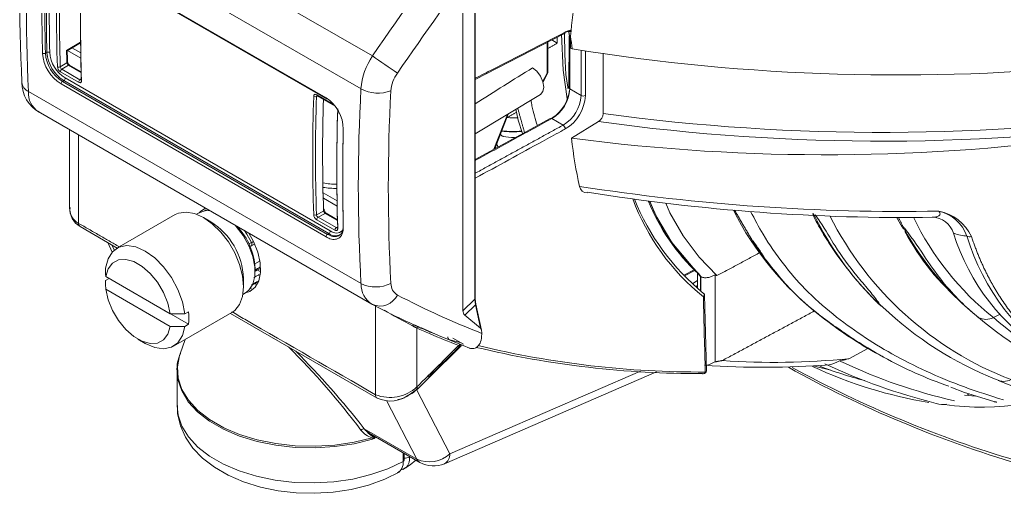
# Model space of a CAD drawing. Extents: x 9.3 to 87, y 1.1 to 68.8.
# Drawn here: x 10.482 to 15.268, y 1.051 to 3.354 of the extents above; entities that cross this region are included whole.
import ezdxf

# ---------------------------------------------------------------- set-up
doc = ezdxf.new("R2010")
doc.units = 0
doc.header["$MEASUREMENT"] = 0
doc.linetypes.add('SLD-Solid', pattern=[0])
doc.layers.add('OBJECT', color=7, linetype='CONTINUOUS')

msp = doc.modelspace()

# ---------------------------------------------------------------- linework, layer by layer
at = {"layer": 'OBJECT', "linetype": 'SLD-Solid', "lineweight": 15}
for p, q in [((10.5736, 4.1145), (12.1964, 3.1777)), ((12.1407, 3.0181), (10.524, 3.9513)), ((10.6824, 3.7183), (11.9707, 2.9745)), ((10.6845, 3.7133), (11.9728, 2.9696)), ((12.6946, 1.9952), (12.6946, 3.5247)), ((12.6961, 1.9982), (12.6961, 3.5277)), ((12.6364, 3.4688), (12.6364, 1.9392)), ((12.6961, 3.0642), (13.1303, 3.2872)), ((13.0688, 3.2556), (13.0946, 3.2407)), ((13.1519, 3.2738), (13.1514, 3.0233)), ((13.1554, 3.2682), (13.1594, 3.2658)), ((13.1594, 3.2164), (13.1594, 3.274)), ((10.7095, 3.2048), (10.7776, 3.2448)), ((10.7126, 3.2033), (10.7776, 3.2415)), ((10.7358, 3.217), (10.7783, 3.1925)), ((13.0458, 3.0942), (13.0458, 3.2438)), ((13.0497, 3.1), (13.0497, 3.2458)), ((10.6064, 3.1907), (10.6139, 3.1949)), ((10.7787, 3.1676), (10.7147, 3.2045)), ((13.3184, 3.1907), (13.3184, 2.8975)), ((10.6788, 3.1254), (10.7112, 3.1447)), ((10.7186, 3.1327), (10.6863, 3.1134)), ((10.6863, 3.1134), (10.7747, 3.0623)), ((10.7802, 3.0972), (10.7186, 3.1327)), ((10.7801, 3.1009), (10.7239, 3.1333)), ((10.7679, 3.0499), (10.6794, 3.101)), ((10.703, 3.0707), (11.9914, 2.327)), ((10.7747, 3.0623), (10.7813, 3.0672)), ((13.0246, 3.0547), (13.0458, 3.0942)), ((13.0256, 3.0514), (13.0479, 3.0928)), ((11.9707, 2.298), (10.6824, 3.0417)), ((10.6961, 3.0583), (10.6893, 3.0542)), ((10.6893, 3.0542), (11.9777, 2.3105)), ((11.9844, 2.3145), (10.6961, 3.0583)), ((13.1554, 3.0175), (13.2106, 2.9856)), ((10.524, 3.0048), (12.1407, 2.0715)), ((11.93, 2.9831), (11.9241, 2.9805)), ((11.9254, 2.9895), (12.0071, 2.9423)), ((11.9274, 2.9846), (12.0159, 2.9335)), ((12.6961, 2.7985), (13.0139, 2.9911)), ((10.5706, 2.9076), (12.1929, 1.9711)), ((12.7872, 2.7244), (12.8523, 2.8932)), ((12.7906, 2.7262), (12.8559, 2.8953)), ((13.0681, 2.8734), (13.1233, 2.8415)), ((13.1638, 2.7782), (13.2946, 2.859)), ((10.7242, 2.8189), (10.7242, 2.4413)), ((10.7682, 2.7936), (10.7682, 2.364)), ((11.9571, 2.5119), (12.0244, 2.4731)), ((12.0248, 2.4482), (11.9577, 2.4869)), ((11.2372, 2.4062), (10.9543, 2.2429)), ((11.3541, 2.4159), (11.3412, 2.4085)), ((11.3883, 2.4297), (11.3815, 2.4254)), ((11.4045, 2.4262), (11.4042, 2.4261)), ((11.9241, 2.4059), (11.9587, 2.4239)), ((11.9668, 2.4122), (11.9322, 2.3941)), ((11.9322, 2.3941), (12.0206, 2.3431)), ((12.0265, 2.3777), (11.9668, 2.4122)), ((12.0264, 2.3814), (11.972, 2.4128)), ((10.7749, 2.3483), (10.9559, 2.2438)), ((11.41, 2.3721), (11.3747, 2.3925)), ((12.0138, 2.3307), (11.9254, 2.3817)), ((12.0206, 2.3431), (12.0273, 2.3473)), ((12.0546, 2.3465), (12.0538, 2.347)), ((11.9777, 2.3105), (11.9844, 2.3145)), ((10.9092, 2.2707), (10.9313, 2.2241)), ((10.9301, 2.2587), (10.9418, 2.2341)), ((11.607, 2.2545), (11.6234, 2.263)), ((11.6245, 2.1679), (11.6498, 2.1825)), ((11.6257, 2.1292), (11.6257, 2.1455)), ((11.6513, 2.1291), (11.6367, 2.1376)), ((13.7609, 2.1383), (13.7097, 2.1122)), ((13.7639, 2.1352), (13.7129, 2.1092)), ((13.7757, 2.1232), (13.7757, 2.0512)), ((13.7903, 2.1069), (13.7928, 2.1055)), ((13.7903, 2.1069), (13.7903, 2.0376)), ((13.8622, 2.1114), (13.8622, 1.6905)), ((10.9169, 2.0955), (10.8992, 2.0853)), ((11.2133, 1.9244), (10.8996, 2.1055)), ((10.9169, 2.0955), (11.3021, 1.8731)), ((11.5691, 2.0557), (11.5691, 2.0966)), ((11.6129, 2.0645), (11.6351, 2.0767)), ((13.7533, 2.0719), (13.7757, 2.0862)), ((13.7757, 2.061), (13.7694, 2.057)), ((13.7928, 2.0354), (13.7928, 2.1055)), ((10.8996, 2.0442), (11.2133, 1.8631)), ((11.5662, 2.0188), (11.5791, 2.0262)), ((11.601, 2.0452), (11.6081, 2.049)), ((13.82, 1.6474), (13.8101, 2.0164)), ((12.6946, 1.9952), (12.6364, 1.9392)), ((12.6974, 1.9679), (12.645, 1.9176)), ((12.7221, 1.8536), (12.6974, 1.9679)), ((12.6991, 1.9706), (12.6985, 1.9739)), ((12.7263, 1.8438), (12.6989, 1.9707)), ((14.639, 1.9904), (14.643, 1.9866)), ((14.652, 1.9783), (14.668, 1.9627)), ((11.2293, 1.7665), (11.5121, 1.9298)), ((11.3021, 1.9343), (11.2845, 1.9241)), ((11.5059, 1.9262), (12.2194, 1.5144)), ((12.2117, 1.5307), (12.2117, 1.9612)), ((12.7221, 1.8536), (12.645, 1.9176)), ((15.2448, 1.9215), (15.2149, 1.9054)), ((11.2845, 1.8629), (11.3021, 1.8731)), ((12.4121, 1.8547), (12.4121, 1.5685)), ((12.4336, 1.8557), (12.4343, 1.8554)), ((11.0564, 1.8006), (11.0918, 1.7802)), ((11.2859, 1.7992), (11.2611, 1.7302)), ((12.5872, 1.8053), (12.6382, 1.7759)), ((12.4698, 1.6127), (12.628, 1.7687)), ((12.637, 1.7698), (12.6687, 1.7571)), ((14.512, 1.706), (14.6047, 1.7559)), ((11.2465, 1.6475), (11.2465, 1.4771)), ((12.5463, 1.1951), (13.5771, 1.6422)), ((12.5727, 1.2436), (13.4987, 1.6452)), ((13.8195, 1.6474), (13.8195, 1.6477)), ((14.3643, 1.6723), (14.3688, 1.6706)), ((12.4148, 1.5584), (12.4707, 1.6132)), ((15.2381, 1.6004), (15.4284, 1.524)), ((12.3707, 1.5264), (12.4139, 1.5579)), ((12.4111, 1.5559), (12.5727, 1.2436)), ((12.4126, 1.2171), (12.2651, 1.502)), ((15.1283, 1.5245), (15.0748, 1.5292)), ((12.1559, 1.3653), (12.4126, 1.2171)), ((12.1811, 1.3431), (12.4272, 1.201)), ((12.3451, 1.2056), (12.3451, 1.2484)), ((12.3498, 1.2119), (12.3498, 1.2457)), ((12.3778, 1.2295), (12.3778, 1.2282))]:
    msp.add_line(p, q, dxfattribs=at)
at = {"layer": 'OBJECT', "linetype": 'SLD-Solid', "lineweight": 15, "flags": 128}
for points in [[(13.116, 3.2842), (13.1239, 3.1086), (13.1427, 2.9691)], [(13.1554, 3.2682), (13.1534, 3.2695), (13.152, 3.2711), (13.1521, 3.271)], [(10.7142, 3.1492), (10.7137, 3.1643), (10.7127, 3.2034)], [(13.0139, 2.9911), (13.0252, 3.0044), (13.0294, 3.0261), (13.0252, 3.0525), (13.0134, 3.0798), (12.9958, 3.1036), (12.9749, 3.1204)], [(10.7786, 3.0619), (10.7787, 3.0614), (10.7786, 3.0605), (10.7786, 3.0606)], [(11.9261, 2.9852), (11.9261, 2.9852), (11.9268, 2.9849), (11.9275, 2.9845)], [(13.061, 2.8744), (12.9156, 2.7947), (12.6961, 2.6744)], [(12.8941, 2.9185), (12.9055, 2.8664), (12.926, 2.8004)], [(12.8303, 2.7867), (12.8727, 2.7813), (12.8861, 2.7811)], [(13.5434, 2.472), (13.578, 2.3939), (13.651, 2.2709), (13.79, 2.1071), (13.79, 2.1071), (13.79, 2.1071)], [(13.622, 2.4615), (13.642, 2.4158), (13.7069, 2.3028), (13.7839, 2.1995), (13.8711, 2.1096), (13.8711, 2.1096), (13.8711, 2.1096)], [(11.2372, 2.4062), (11.2534, 2.4135), (11.2903, 2.419), (11.3314, 2.4119), (11.3747, 2.3925), (11.4179, 2.3619), (11.459, 2.3216), (11.4959, 2.2736), (11.5267, 2.2202), (11.5499, 2.1643), (11.5642, 2.1085), (11.5691, 2.0557), (11.5642, 2.0086), (11.5499, 1.9694), (11.5267, 1.9402), (11.5121, 1.9298)], [(11.354, 2.4159), (11.3616, 2.4238), (11.384, 2.438)], [(11.4042, 2.4261), (11.3813, 2.4254), (11.3541, 2.4159)], [(14.7441, 2.3937), (14.7498, 2.3823), (14.7711, 2.3452)], [(11.5791, 2.0262), (11.5953, 2.0388), (11.6145, 2.068), (11.6244, 2.1069), (11.6244, 2.153), (11.6145, 2.2033), (11.5953, 2.2547), (11.568, 2.3041), (11.5343, 2.3482), (11.5283, 2.3547)], [(11.5736, 2.3286), (11.5851, 2.312), (11.6085, 2.2702)], [(11.5958, 2.3158), (11.6182, 2.2757), (11.6388, 2.224), (11.6502, 2.1728), (11.6519, 2.1255), (11.6436, 2.0848), (11.626, 2.0533), (11.6, 2.0329), (11.579, 2.0261)], [(12.0245, 2.3427), (12.0245, 2.3421), (12.0244, 2.3413), (12.0245, 2.3414)], [(10.8992, 2.1465), (10.9109, 2.1915), (10.933, 2.2259), (10.964, 2.2477), (11.0024, 2.2557), (11.0458, 2.2495), (11.0918, 2.2293), (11.1378, 2.1963), (11.1813, 2.1525), (11.2196, 2.1002), (11.2507, 2.0425), (11.2727, 1.9827), (11.2845, 1.9241)], [(11.6085, 2.2702), (11.6099, 2.2663), (11.6105, 2.2626), (11.6103, 2.2593), (11.6094, 2.2566), (11.6077, 2.2548), (11.6072, 2.2544)], [(11.2133, 1.9244), (11.2016, 1.9759), (11.1804, 2.028), (11.1512, 2.0772), (11.1159, 2.1204), (11.0767, 2.1548), (11.0362, 2.1782), (10.997, 2.189), (10.9617, 2.1866), (10.9325, 2.171), (10.9114, 2.1434), (10.8996, 2.1055)], [(11.6333, 2.1408), (11.6332, 2.1408), (11.6292, 2.1383)], [(11.6291, 2.0702), (11.6272, 2.07), (11.6224, 2.0697)], [(10.8996, 2.0442), (10.9114, 1.9927), (10.9325, 1.9406), (10.9617, 1.8914), (10.997, 1.8482), (11.0362, 1.8138), (11.0767, 1.7904), (11.1159, 1.7796), (11.1512, 1.782), (11.1804, 1.7976), (11.2016, 1.8252), (11.2133, 1.8631)], [(12.6985, 1.9739), (12.6971, 1.9813), (12.6963, 1.9981)], [(14.6376, 1.9919), (14.6384, 1.991), (14.639, 1.9905)], [(11.2845, 1.8629), (11.2727, 1.8179), (11.2507, 1.7835), (11.2196, 1.7617), (11.1813, 1.7537), (11.1378, 1.76), (11.0918, 1.7802), (11.0918, 1.7802)], [(12.4343, 1.8554), (12.517, 1.8179), (12.637, 1.7698)], [(11.2611, 1.7302), (11.2583, 1.7218), (11.248, 1.6664), (11.252, 1.6108), (11.2703, 1.5562), (11.3024, 1.5037), (11.3476, 1.4545), (11.4049, 1.4098), (11.4731, 1.3705), (11.5506, 1.3374), (11.6357, 1.3113), (11.7266, 1.2928), (11.8213, 1.2822), (11.9176, 1.2799), (12.0134, 1.2858), (12.1067, 1.2999), (12.1953, 1.3218)], [(12.1959, 1.3144), (12.1071, 1.2925), (12.0136, 1.2784), (11.9176, 1.2725), (11.8211, 1.2748), (11.7263, 1.2854), (11.6352, 1.3039), (11.5499, 1.33), (11.4723, 1.3632), (11.404, 1.4026), (11.3466, 1.4474), (11.3013, 1.4967), (11.2692, 1.5493), (11.2509, 1.604), (11.2465, 1.6475)], [(14.3413, 1.6719), (14.3586, 1.6667), (14.4254, 1.6507)], [(15.0086, 1.567), (15.0747, 1.5423), (15.2162, 1.4976)], [(12.3451, 1.2056), (12.2712, 1.1705), (12.1892, 1.1421), (12.1008, 1.1209), (12.008, 1.1075), (11.9128, 1.102), (11.8172, 1.1047), (11.7233, 1.1155), (11.6332, 1.1341), (11.5488, 1.1601), (11.472, 1.193), (11.4043, 1.2321), (11.3473, 1.2764), (11.3022, 1.3252), (11.27, 1.3772), (11.2514, 1.4314), (11.2465, 1.4771)], [(11.2479, 1.479), (11.249, 1.4386), (11.2628, 1.3796), (11.2878, 1.3238), (11.3237, 1.2713), (11.3704, 1.2225), (11.4278, 1.178), (11.4949, 1.139), (11.5703, 1.1065), (11.6517, 1.0813), (11.7375, 1.0636), (11.826, 1.0536), (11.9157, 1.0514), (12.0051, 1.0569), (12.0926, 1.0702), (12.1768, 1.0911), (12.2562, 1.1197), (12.3289, 1.1555)], [(12.3443, 1.1666), (12.3799, 1.1902), (12.4067, 1.2128)], [(12.3343, 1.1656), (12.3465, 1.1685), (12.3529, 1.1735)]]:
    msp.add_lwpolyline(points, dxfattribs=at)
at = {"layer": 'OBJECT', "linetype": 'SLD-Solid', "lineweight": 15}
for centre, radius, start, end in [((21.1539, 3.5225), 10.6724, 177.46059, 182.54112), ((21.1564, 3.4781), 10.6429, 177.45135, 182.54865), ((25.4102, -5.8734), 16.0166, 142.78165, 145.58979), ((20.0094, 3.4127), 9.349, 178.23746, 181.76254), ((20.0137, 3.4127), 9.3393, 178.23739, 181.76261), ((19.967, 3.4284), 9.3776, 178.54662, 181.45338), ((19.9712, 3.4283), 9.3677, 178.54653, 181.45347), ((19.9699, 3.4325), 9.359, 178.54518, 181.45482), ((19.9741, 3.4324), 9.3492, 178.54509, 181.45491), ((21.1907, 3.3531), 10.4137, 178.41906, 181.58094), ((25.3732, -5.8604), 15.8315, 143.00955, 145.55156), ((21.1997, 3.3453), 10.4221, 178.41877, 181.58123), ((13.1263, 3.2934), 0.00738, 303.1707, 5.9034), ((14.7494, 13.0151), 9.9298, 260.82973, 275.79363), ((10.5993, 3.204), 0.015, 242.8917, 298.4386), ((10.7828, 3.204), 0.1908, 184.0345, 238.2606), ((10.7823, 3.2041), 0.1763, 184.3401, 238.1926), ((10.6211, 3.1817), 0.015, 62.894, 118.4383), ((10.788, 3.2066), 0.1745, 183.8547, 238.2071), ((10.7874, 3.2066), 0.16, 184.1466, 238.1474), ((12.4747, 2.9911), 0.3351, 146.1529, 175.3819), ((14.5387, 6.4837), 4.0517, 234.681, 236.7624), ((10.6716, 3.1385), 0.015, 242.9427, 298.7904), ((10.696, 3.1276), 0.0313, 184.3347, 238.0546), ((10.6942, 3.1266), 0.0154, 184.5509, 239.1194), ((10.6948, 3.1006), 0.0153, 123.7313, 178.6448), ((10.709, 3.1495), 0.00525, 294.7142, 356.6117), ((10.7265, 3.1459), 0.0154, 184.4194, 239.2549), ((10.7349, 3.1509), 0.0208, 185.0452, 237.6799), ((10.7218, 3.1287), 0.0051, 65.7664, 128.198), ((27.8753, -20.9053), 28.2711, 121.80662, 122.4741), ((10.6877, 3.0711), 0.0153, 303.1064, 358.7615), ((12.4593, 2.9938), 0.1738, 144.4407, 175.1547), ((13.0425, 3.1005), 0.0072, 297.4708, 355.2874), ((13.0423, 3.0863), 0.00856, 49.4048, 65.8185), ((13.0347, 3.1), 0.015, 331.7331, 0), ((10.6566, 3.0482), 0.1646, 179.5967, 241.1254), ((10.5481, 3.0558), 0.0564, 186.649, 244.6999), ((10.6977, 3.0414), 0.0153, 123.1001, 178.8319), ((10.7833, 3.0496), 0.0153, 123.7313, 178.6448), ((10.7775, 3.0652), 0.00403, 226.0705, 300.0456), ((20.7694, 2.5448), 8.6417, 176.86061, 183.13939), ((12.2241, 3.1758), 0.1785, 242.1182, 290.3517), ((12.9802, 3.0251), 0.1753, 300.09, 357.4922), ((13.1585, 3.0244), 0.0076, 188.3063, 245.6287), ((10.6347, 2.9985), 0.1109, 176.7472, 236.6032), ((20.6542, 2.6935), 8.7483, 178.11614, 181.88386), ((11.9181, 2.9953), 0.016, 242.4015, 292.2699), ((20.6586, 2.6932), 8.7392, 178.11604, 181.88396), ((11.9285, 2.9811), 0.00444, 117.3729, 187.9088), ((11.9304, 2.9887), 0.00511, 171.6819, 234.2034), ((11.8722, 2.821), 0.1824, 0.3722, 57.3075), ((11.9756, 2.9737), 0.00498, 170.3897, 235.1881), ((20.8131, 2.5403), 8.5397, 176.85733, 183.14267), ((12.9712, 3.0318), 0.1841, 302.6147, 353.9301), ((13.0353, 2.9933), 0.1754, 300.098, 357.4848), ((13.0334, 2.9939), 0.1981, 300.3842, 357.5188), ((13.2212, 3.0062), 0.0232, 242.8102, 295.9159), ((20.6401, 2.7097), 8.6861, 178.30219, 181.8855), ((21.6942, 2.6342), 9.6711, 178.29787, 181.70213), ((21.7045, 2.6261), 9.6813, 178.29798, 181.70202), ((12.9006, 3.3151), 0.4389, 263.6383, 270.4744), ((13.0637, 2.8679), 0.00703, 51.4962, 112.3202), ((13.2705, 2.9005), 0.048, 300.1348, 356.3661), ((14.6716, 12.874), 10.0678, 262.27538, 278.20125), ((21.7519, 2.5924), 9.7003, 178.59637, 181.40363), ((13.1093, 2.8216), 0.0243, 3.3371, 54.9721), ((14.6708, 12.729), 9.9654, 262.06211, 278.34174), ((21.7619, 2.5843), 9.7102, 178.59641, 181.40359), ((12.881, 3.2563), 0.4474, 262.6719, 275.3957), ((12.8804, 3.2565), 0.446, 262.7916, 275.4224), ((14.3996, 12.1901), 9.4927, 262.51982, 278.19391), ((12.0269, 2.9675), 0.4133, 260.1394, 269.5167), ((12.027, 2.9728), 0.4395, 260.7646, 269.5497), ((13.2384, 2.549), 0.0362, 188.265, 272.7981), ((14.7725, 12.5775), 10.1557, 261.1074, 270.99628), ((14.7744, 11.9898), 9.5973, 260.80456, 270.88858), ((10.8011, 2.4314), 0.0751, 172.5338, 243.9533), ((14.4927, 2.8639), 1.0988, 200.281, 231.2542), ((14.5304, 2.9075), 1.1431, 201.8518, 230.6627), ((14.4838, 2.8631), 1.0244, 202.3875, 226.6668), ((10.8294, 2.4383), 0.1052, 178.7572, 238.9556), ((11.942, 2.4084), 0.0314, 184.4914, 238.0946), ((11.9175, 2.4194), 0.0151, 243.2063, 296.302), ((11.9388, 2.4073), 0.0147, 185.4215, 243.3409), ((11.9407, 2.3814), 0.0153, 123.7313, 178.6448), ((11.9569, 2.429), 0.00543, 289.8826, 355.4164), ((11.9732, 2.4252), 0.0146, 185.1555, 243.6069), ((11.9573, 2.4281), 0.00502, 5.29, 65.659), ((11.983, 2.4304), 0.0208, 185.1208, 237.8362), ((11.9699, 2.4083), 0.00496, 64.7543, 129.2101), ((15.3013, 3.1091), 1.5122, 206.7664, 232.0652), ((14.3592, 2.4364), 0.0333, 226.7728, 240.1512), ((15.7053, 3.0659), 1.5134, 205.7868, 225.5455), ((15.895, 3.1468), 1.6533, 206.8457, 248.9402), ((16.0979, 3.0075), 1.4122, 205.7834, 231.299), ((14.9151, 2.2824), 0.111, 17.5472, 88.8023), ((14.9087, 2.2068), 0.2202, 24.9579, 79.43), ((14.9077, 2.2384), 0.1894, 19.7481, 77.3774), ((10.7833, 2.3614), 0.0154, 170.2291, 239.4435), ((11.2285, 2.0836), 0.3408, 2.1738, 57.8208), ((11.3053, 2.129), 0.3208, 2.9468, 43.0934), ((14.7466, 2.3067), 0.0495, 37.725, 54.1023), ((15.725, 2.8714), 1.0847, 208.9199, 209.34), ((11.986, 2.2977), 0.0153, 123.1001, 178.8319), ((11.9761, 2.3273), 0.0153, 303.1064, 358.7615), ((12.0157, 2.3545), 0.0507, 232.0102, 298.7151), ((12.0197, 2.3602), 0.0436, 229.5322, 314.3167), ((12.0292, 2.3303), 0.0153, 123.7313, 178.6448), ((12.0234, 2.3463), 0.00427, 229.424, 285.0069), ((14.7961, 2.3689), 0.0334, 228.7094, 240.1014), ((16.0635, 3.0461), 1.4654, 208.8101, 231.0641), ((14.7981, 2.3723), 0.0374, 240.1089, 250.6758), ((15.8689, 2.9101), 1.2326, 208.4032, 229.407), ((16.0288, 2.6304), 1.0558, 197.3311, 238.4208), ((15.1008, 2.3312), 0.0324, 242.8066, 283.4503), ((16.1382, 2.6168), 1.0981, 196.6328, 238.7587), ((11.5486, 2.3762), 0.1218, 292.9249, 299.4675), ((11.6003, 2.2678), 0.015, 273.4957, 297.4131), ((15.3709, 3.1325), 1.5778, 212.6656, 216.3226), ((11.6323, 2.1315), 0.00746, 54.2366, 116.746), ((11.5464, 2.2901), 0.1727, 300.2103, 307.384), ((11.6745, 2.0599), 0.0864, 105.1857, 115.9655), ((13.8688, 2.1212), 0.0118, 235.7488, 280.8848), ((12.2569, 2.0684), 0.1162, 178.483, 238.6399), ((12.2128, 2.2165), 0.1619, 243.5349, 296.9509), ((12.351, 2.0712), 0.0648, 179.2044, 239.3778), ((12.2326, 2.0568), 0.0948, 247.5083, 334.1804), ((14.2553, 5.7236), 4.1837, 242.4146, 248.5885), ((12.692, 1.9983), 0.00408, 310.5068, 358.1781), ((12.6957, 1.9706), 0.00312, 300.9606, 2.2568), ((14.723, 2.0665), 0.1134, 221.1085, 235.0714), ((14.6619, 2.0142), 0.033, 226.024, 240.042), ((14.663, 2.0162), 0.0353, 240.1397, 256.2401), ((15.9874, 3.3755), 1.932, 226.0035, 226.5249), ((11.0452, 1.9037), 0.2587, 353.2028, 6.7972), ((14.7199, 6.2534), 4.9676, 240.2194, 242.0387), ((12.6637, 1.9376), 0.0273, 176.5787, 227.0316), ((15.6173, 3.4808), 1.9997, 231.4693, 240.1573), ((15.8658, 3.2125), 1.7294, 226.5825, 248.3722), ((12.3979, 1.862), 0.00808, 79.8406, 152.4377), ((15.5808, 3.4204), 1.9296, 231.4523, 242.2107), ((15.1795, 1.9775), 0.0803, 242.6993, 296.146), ((16.4389, 3.4438), 2.0111, 229.8688, 246.8847), ((16.4873, 3.4106), 1.9709, 229.7895, 246.7413), ((12.4199, 1.8512), 0.00848, 68.6467, 155.7964), ((13.3703, 3.9416), 2.2878, 245.5386, 247.5206), ((12.6859, 1.8319), 0.0422, 355.6255, 31.0962), ((12.5772, 1.811), 0.0142, 172.9882, 251.4655), ((12.6231, 1.7664), 0.00825, 68.5903, 157.367), ((12.6312, 1.7627), 0.00922, 82.0939, 144.2089), ((11.4127, 1.6576), 0.1666, 154.1103, 184.4816), ((9.1237, -0.9139), 3.7773, 36.9942, 45.1284), ((8.7641, -1.2842), 4.304, 37.9947, 44.6923), ((13.7759, 6.2318), 4.5983, 256.4741, 270.2998), ((13.7903, 6.2473), 4.6062, 256.4425, 270.3), ((14.1004, 5.8365), 4.1723, 266.0185, 274.3431), ((14.1506, 5.344), 3.656, 266.026, 275.6734), ((15.7057, 4.5137), 3.1215, 245.1775, 255.7421), ((14.3875, 1.8224), 0.1489, 281.1683, 301.8442), ((15.5906, 4.0303), 2.5909, 244.6368, 257.3996), ((15.6362, 3.4342), 1.9681, 240.9712, 251.0973), ((13.8045, 1.6406), 0.00837, 237.489, 269.5737), ((13.8045, 1.6473), 0.015, 269.8433, 0), ((13.8033, 1.6436), 0.0114, 275.7951, 347.8011), ((13.812, 1.6484), 0.00755, 289.0921, 352.3307), ((13.8045, 1.6473), 0.015, 0, 1.6578), ((16.9053, 6.5045), 5.5362, 240.9624, 253.5785), ((16.8785, 6.4857), 5.4985, 241.2923, 253.5896), ((15.262, 3.6609), 2.1976, 245.0782, 260.5648), ((15.0981, 3.5553), 2.0209, 248.8449, 255.4089), ((15.1566, 2.7806), 1.3101, 262.1144, 296.1676), ((15.2655, 1.6767), 0.0809, 242.8832, 295.9346), ((12.2817, 1.7097), 0.1922, 248.6281, 312.7273), ((12.2842, 1.6538), 0.1537, 244.7704, 309.042), ((12.2269, 1.5281), 0.0155, 170.3208, 238.032), ((14.9663, 1.5582), 0.0758, 247.1518, 286.2144), ((12.1553, 1.3451), 0.0201, 88.2162, 136.5002), ((12.2245, 1.4233), 0.1057, 217.4991, 253.9747), ((12.2396, 1.4046), 0.0875, 218.3486, 239.0435), ((12.1751, 1.3663), 0.0416, 298.0296, 305.6825), ((12.1415, 1.3142), 0.0544, 0.282, 8.0524), ((12.291, 1.1984), 0.0546, 300.4508, 7.5568), ((12.3425, 1.2125), 0.00733, 291.2769, 355.6037), ((12.3558, 1.2675), 0.045, 262.3169, 299.2873), ((12.4727, 1.3514), 0.1471, 245.8963, 312.8631), ((12.4461, 1.2328), 0.037, 205.1339, 239.2852), ((12.4928, 1.3192), 0.1352, 240.9809, 293.3394), ((12.5201, 1.2408), 0.0527, 299.8316, 3.0189)]:
    msp.add_arc(centre, radius, start, end, dxfattribs=at)
for centre, major_axis, ratio, start_param, end_param in [((17.9264, 7.4531), (5.1506, 8.6133), 0.587369, 2.392604, 2.400058), ((17.6306, 10.5129), (5.9299, 8.2381), 0.633584, 3.232028, 3.267027), ((16.905, 10.6902), (5.5014, 8.3802), 0.612, 3.348207, 3.35616)]:
    msp.add_ellipse(centre, major_axis=major_axis, ratio=ratio, start_param=start_param, end_param=end_param, dxfattribs=at)
for points, degree in [([(13.1594, 3.274), (13.1652, 3.343), (13.1733, 3.4129), (13.1838, 3.4837)], 3), ([(13.1336, 3.2941), (13.1629, 3.3036)], 1), ([(13.0946, 3.2407), (13.0947, 3.2689)], 1), ([(13.1506, 3.2969), (13.1554, 3.2682)], 1), ([(13.1554, 3.2682), (13.1554, 3.0175)], 1), ([(13.1669, 3.2121), (13.1647, 3.2326), (13.1623, 3.2533), (13.1594, 3.274)], 3), ([(13.0946, 3.2407), (13.0497, 3.2147)], 1), ([(13.1594, 3.2164), (13.1619, 3.215), (13.1644, 3.2136), (13.1669, 3.2121)], 3), ([(13.2106, 2.9856), (13.2106, 3.206)], 1), ([(12.9027, 2.9237), (12.9356, 2.8057)], 1), ([(13.0681, 2.8734), (12.6961, 2.6696)], 1), ([(12.8487, 2.8768), (12.8519, 2.8789)], 1), ([(12.8971, 2.9048), (12.8519, 2.8789)], 1), ([(12.6961, 2.6075), (13.1233, 2.8415)], 1), ([(13.2026, 2.5438), (13.1858, 2.6189), (13.1728, 2.697), (13.1638, 2.7782)], 3), ([(12.8073, 2.7354), (12.7998, 2.75)], 1), ([(13.9568, 2.4277), (14.0426, 2.2809)], 1), ([(14.7532, 2.3936), (14.7756, 2.3469)], 1), ([(10.7682, 2.364), (10.9662, 2.2497)], 1), ([(14.7782, 2.3359), (14.7741, 2.3438)], 1), ([(15.086, 2.3024), (15.0672, 2.3022), (15.0452, 2.3072), (15.021, 2.3159)], 3), ([(11.6085, 2.2702), (11.6186, 2.2753)], 1), ([(13.8711, 2.1096), (14.0793, 2.2217)], 1), ([(11.6257, 2.1362), (11.629, 2.1382)], 1), ([(11.6367, 2.1376), (11.6257, 2.1309)], 1), ([(13.79, 2.1071), (13.7903, 2.1069)], 1), ([(10.8992, 2.0853), (10.8996, 2.0442)], 1), ([(11.6373, 2.0808), (11.6085, 2.0648)], 1), ([(13.7928, 2.1055), (13.7931, 2.1053)], 1), ([(14.6772, 1.9563), (14.6581, 1.9735)], 1), ([(11.2845, 1.9241), (11.2133, 1.9244)], 1), ([(13.8972, 1.6969), (14.3449, 1.9379)], 1), ([(12.4003, 1.8695), (12.4229, 1.8591)], 1), ([(12.4121, 1.8547), (12.3908, 1.8657)], 1), ([(12.728, 1.8254), (12.728, 1.8286)], 1), ([(12.6199, 1.7767), (12.6261, 1.7741)], 1), ([(12.623, 1.7682), (12.4707, 1.6178)], 1), ([(12.6237, 1.7681), (12.623, 1.7682)], 1), ([(13.8622, 1.6905), (13.8972, 1.6969)], 1), ([(12.3815, 1.5336), (12.3697, 1.5279)], 1), ([(12.4148, 1.5628), (12.4121, 1.5685)], 1), ([(15.0973, 1.5352), (15.0897, 1.5312)], 1), ([(15.2316, 1.4946), (15.2162, 1.4973)], 1), ([(12.1711, 1.3503), (12.1818, 1.3444)], 1)]:
    msp.add_open_spline(points, degree=degree, dxfattribs=at)
for points, knots in [([(12.6961, 3.0694), (12.7241, 3.0838), (12.87, 3.1587), (13.0158, 3.2336), (13.1336, 3.2941)], [0, 0, 0, 0, 0.192304, 1, 1, 1, 1]), ([(13.162, 3.2966), (13.159, 3.2971), (13.1474, 3.2991), (13.1335, 3.2928), (13.1233, 3.2882)], [0, 0, 0, 0, 0.266739, 1, 1, 1, 1]), ([(13.1303, 3.2875), (13.1306, 3.1966), (13.1309, 3.1026), (13.147, 3.0202), (13.1475, 3.0175)], [0, 0, 0, 0, 0.967049, 1, 1, 1, 1]), ([(10.7126, 3.2034), (10.7126, 3.2034), (10.7128, 3.2032), (10.7117, 3.2037), (10.7103, 3.2044), (10.7095, 3.2048), (10.7095, 3.2048)], [0, 0, 0, 0, 0.04617, 0.541626, 0.988035, 1, 1, 1, 1]), ([(13.2313, 3.203), (13.2313, 3.1732), (13.2312, 3.1007), (13.2313, 3.0281), (13.2313, 2.9854)], [0, 0, 0, 0, 0.41105, 1, 1, 1, 1]), ([(10.7679, 3.0499), (10.7695, 3.0492), (10.7727, 3.0477), (10.7769, 3.048), (10.7799, 3.0502), (10.7815, 3.0537), (10.7816, 3.0566), (10.7816, 3.0577)], [0, 0, 0, 0, 0.21589, 0.431769, 0.6474, 0.862442, 1, 1, 1, 1]), ([(11.9254, 2.9895), (11.9238, 2.9902), (11.9205, 2.9917), (11.9162, 2.9913), (11.9128, 2.9889), (11.911, 2.9852), (11.9108, 2.9823), (11.9107, 2.9811)], [0, 0, 0, 0, 0.215889, 0.431774, 0.647405, 0.862442, 1, 1, 1, 1]), ([(12.998, 2.8399), (12.9879, 2.8704), (12.9751, 2.9093), (12.9689, 2.9535), (12.9675, 2.963)], [0, 0, 0, 0, 0.786061, 1, 1, 1, 1]), ([(13.1336, 2.823), (13.1262, 2.819), (13.0894, 2.7988), (12.9436, 2.7189), (12.8051, 2.6431), (12.6961, 2.5833)], [0, 0, 0, 0, 0.050469, 0.252344, 1, 1, 1, 1]), ([(12.833, 2.7868), (12.8318, 2.7868), (12.8271, 2.787), (12.8218, 2.7911), (12.8195, 2.7966), (12.8186, 2.7988)], [0, 0, 0, 0, 0.1702, 0.671103, 1, 1, 1, 1]), ([(13.7931, 2.1053), (13.7931, 2.1053), (13.7655, 2.1404), (13.7, 2.1968), (13.624, 2.3129), (13.571, 2.4035), (13.5488, 2.4615), (13.5448, 2.4718)], [0, 0, 0, 0, 0.000004, 0.307383, 0.614763, 0.931073, 1, 1, 1, 1]), ([(15.2641, 1.5056), (15.2004, 1.5257), (15.072, 1.5661), (14.8913, 1.6414), (14.7246, 1.7255), (14.5736, 1.8176), (14.4319, 1.9222), (14.3025, 2.0348), (14.1909, 2.1676), (14.1022, 2.2926), (14.0545, 2.3839), (14.0349, 2.4214)], [0, 0, 0, 0, 0.127825, 0.257879, 0.378706, 0.49072, 0.60182, 0.72, 0.819885, 0.926011, 1, 1, 1, 1]), ([(14.6376, 1.9919), (14.6303, 1.9993), (14.5937, 2.0367), (14.5227, 2.1178), (14.4433, 2.2215), (14.3855, 2.3171), (14.3532, 2.3734), (14.3399, 2.4005), (14.3365, 2.4117), (14.3364, 2.4121)], [0, 0, 0, 0, 0.052148, 0.260687, 0.628917, 0.812119, 0.904433, 0.996168, 1, 1, 1, 1]), ([(14.3488, 2.4047), (14.3565, 2.3938), (14.3949, 2.3397), (14.4515, 2.2392), (14.5307, 2.1313), (14.6099, 2.0397), (14.6397, 2.0012), (14.6546, 1.9819)], [0, 0, 0, 0, 0.063157, 0.314176, 0.655993, 0.828429, 1, 1, 1, 1]), ([(14.9175, 2.3934), (14.9238, 2.3937), (14.9299, 2.3943), (14.9412, 2.3964), (14.9463, 2.398), (14.9539, 2.4028), (14.9561, 2.4062), (14.9555, 2.4144), (14.9529, 2.4188), (14.9491, 2.4233)], [0, 0, 0, 0, 0.25, 0.25, 0.5, 0.5, 0.75, 0.75, 1, 1, 1, 1]), ([(12.0546, 2.3465), (12.054, 2.3359), (12.0526, 2.3147), (12.0385, 2.2938), (12.0171, 2.2843), (11.9931, 2.2867), (11.9771, 2.2948), (11.9707, 2.298)], [0, 0, 0, 0, 0.215131, 0.430266, 0.64531, 0.860066, 1, 1, 1, 1]), ([(11.9777, 2.3105), (11.9866, 2.3063), (12.0045, 2.2979), (12.0278, 2.2996), (12.0449, 2.3122), (12.0532, 2.3298), (12.0538, 2.3433), (12.0539, 2.3471)], [0, 0, 0, 0, 0.227802, 0.455599, 0.683503, 0.91158, 1, 1, 1, 1]), ([(14.7741, 2.3438), (14.7739, 2.3444), (14.7735, 2.3457), (14.7734, 2.3469), (14.7739, 2.3474), (14.7744, 2.3474), (14.7751, 2.3471), (14.7755, 2.3469), (14.7756, 2.3469)], [0, 0, 0, 0, 0.310393, 0.628912, 0.761248, 0.894715, 0.97034, 1, 1, 1, 1]), ([(12.0138, 2.3307), (12.0154, 2.3299), (12.0186, 2.3284), (12.0227, 2.3288), (12.0258, 2.331), (12.0273, 2.3345), (12.0274, 2.3374), (12.0275, 2.3385)], [0, 0, 0, 0, 0.214551, 0.429103, 0.643742, 0.858546, 1, 1, 1, 1]), ([(14.7858, 2.337), (14.7955, 2.3243), (14.8437, 2.2608), (14.9049, 2.1606), (14.9936, 2.046), (15.0651, 1.9726), (15.11, 1.933), (15.127, 1.9188), (15.1352, 1.9122), (15.1393, 1.9088), (15.1413, 1.9073), (15.1421, 1.9066), (15.1423, 1.9064), (15.1425, 1.9063), (15.1426, 1.9062), (15.1426, 1.9062)], [0, 0, 0, 0, 0.070565, 0.350846, 0.630744, 0.861215, 0.935041, 0.968568, 0.985332, 0.993714, 0.997905, 0.998952, 0.999476, 0.999738, 1, 1, 1, 1]), ([(15.1084, 2.2997), (15.1107, 2.2927), (15.1154, 2.2787), (15.1228, 2.258), (15.1304, 2.2377), (15.1382, 2.2178), (15.1462, 2.1983), (15.1544, 2.1791), (15.1627, 2.1604), (15.1713, 2.142), (15.1801, 2.1239), (15.189, 2.1062), (15.1981, 2.0889), (15.2074, 2.072), (15.2168, 2.0554), (15.2264, 2.0391), (15.2361, 2.0232), (15.2496, 2.0018), (15.2673, 1.9753), (15.2907, 1.9428), (15.314, 1.913), (15.3462, 1.8746), (15.387, 1.8305), (15.4317, 1.7888), (15.4691, 1.7575), (15.5076, 1.7278), (15.5571, 1.6939), (15.6087, 1.6641), (15.6506, 1.6432), (15.6823, 1.629), (15.714, 1.6162), (15.7463, 1.6048), (15.7788, 1.5948), (15.8115, 1.5862), (15.8446, 1.579), (15.878, 1.5733), (15.9116, 1.5689), (15.9342, 1.5671), (15.9456, 1.5663)], [0, 0, 0, 0, 0.016581, 0.033042, 0.049381, 0.065601, 0.081702, 0.097684, 0.113549, 0.129297, 0.144927, 0.160442, 0.175841, 0.191124, 0.206293, 0.221347, 0.236287, 0.251113, 0.282571, 0.313483, 0.349046, 0.375704, 0.437887, 0.500148, 0.531365, 0.562666, 0.625533, 0.688314, 0.720165, 0.750775, 0.781856, 0.812934, 0.844021, 0.875127, 0.906266, 0.937449, 0.968689, 1, 1, 1, 1]), ([(14.0997, 2.1979), (14.0996, 2.198), (14.0995, 2.1981), (14.0992, 2.1983), (14.0985, 2.1989), (14.0963, 2.2012), (14.0892, 2.2098), (14.0781, 2.2245), (14.0659, 2.2418), (14.0566, 2.2557), (14.0508, 2.2647), (14.0471, 2.2707), (14.0449, 2.2745), (14.0435, 2.2771), (14.0427, 2.2787), (14.0423, 2.2797), (14.0421, 2.2803), (14.0421, 2.2808), (14.0421, 2.281), (14.0422, 2.2811), (14.0424, 2.2811), (14.0426, 2.281), (14.0426, 2.2809)], [0, 0, 0, 0, 0.001328, 0.003073, 0.006295, 0.017478, 0.071213, 0.284801, 0.51844, 0.675322, 0.780747, 0.851666, 0.899436, 0.931673, 0.953487, 0.968304, 0.978429, 0.98541, 0.992312, 0.995259, 0.998238, 1, 1, 1, 1]), ([(14.0426, 2.2809), (14.0427, 2.2809), (14.0429, 2.2808), (14.0433, 2.2805), (14.0441, 2.2797), (14.047, 2.2766), (14.056, 2.2652), (14.0675, 2.2491), (14.0794, 2.2316), (14.0873, 2.2197), (14.0923, 2.2119), (14.0955, 2.2068), (14.0974, 2.2035), (14.0987, 2.2013), (14.0994, 2.2), (14.0998, 2.1991), (14.1, 2.1985), (14.1001, 2.1982), (14.1001, 2.198), (14.1, 2.1978), (14.0999, 2.1978), (14.0998, 2.1979), (14.0997, 2.1979), (14.0997, 2.1979)], [0, 0, 0, 0, 0.00179, 0.004142, 0.008453, 0.02314, 0.09304, 0.370848, 0.576813, 0.71516, 0.808073, 0.870488, 0.912446, 0.940688, 0.959738, 0.972628, 0.981392, 0.987396, 0.991559, 0.995982, 0.997755, 0.999226, 1, 1, 1, 1]), ([(14.0997, 2.1979), (14.1488, 2.1356), (14.2334, 2.0283), (14.3356, 1.9459), (14.3784, 1.9113)], [0, 0, 0, 0, 0.580628, 1, 1, 1, 1]), ([(10.8996, 2.1055), (10.8996, 2.1057), (10.8994, 2.1194), (10.8993, 2.133), (10.8992, 2.1465)], [0, 0, 0, 0, 0.013757, 1, 1, 1, 1]), ([(11.6202, 2.1005), (11.6239, 2.1026), (11.6324, 2.1073), (11.6409, 2.112), (11.6457, 2.1147)], [0, 0, 0, 0, 0.435341, 1, 1, 1, 1]), ([(13.7931, 2.1053), (13.7963, 2.1038), (13.804, 2.1002), (13.8192, 2.0989), (13.8361, 2.1017), (13.849, 2.107), (13.8567, 2.111), (13.8604, 2.1119), (13.8616, 2.1116), (13.8622, 2.1114)], [0, 0, 0, 0, 0.163741, 0.386118, 0.608716, 0.822609, 0.920761, 0.960366, 1, 1, 1, 1]), ([(13.805, 2.0069), (13.8051, 2.0069), (13.8062, 2.0079), (13.8082, 2.0103), (13.8098, 2.0141), (13.81, 2.0178), (13.8088, 2.0211), (13.8068, 2.0226), (13.8058, 2.0234)], [0, 0, 0, 0, 0.007854, 0.196331, 0.407797, 0.608211, 0.804022, 1, 1, 1, 1]), ([(12.6974, 1.9679), (12.6964, 1.9739), (12.6948, 1.9833), (12.6947, 1.992), (12.6946, 1.9952)], [0, 0, 0, 0, 0.633024, 1, 1, 1, 1]), ([(13.8145, 1.6412), (13.8128, 1.6996), (13.8094, 1.8216), (13.8065, 1.9434), (13.805, 2.0069)], [0, 0, 0, 0, 0.478341, 1, 1, 1, 1]), ([(14.6546, 1.9819), (14.657, 1.9786), (14.6596, 1.975), (14.6595, 1.9731), (14.6592, 1.973), (14.6586, 1.9732), (14.6582, 1.9734), (14.6581, 1.9735)], [0, 0, 0, 0, 0.808259, 0.877491, 0.947193, 0.979057, 1, 1, 1, 1]), ([(11.5122, 1.9345), (11.5336, 1.9221), (11.7668, 1.7875), (11.9999, 1.6529), (12.2117, 1.5307)], [0, 0, 0, 0, 0.09199, 1, 1, 1, 1]), ([(14.4267, 1.8742), (14.4264, 1.8744), (14.4202, 1.8789), (14.4104, 1.8862), (14.3984, 1.8952), (14.3908, 1.9011), (14.3858, 1.905), (14.3827, 1.9075), (14.3807, 1.9091), (14.3795, 1.9101), (14.3787, 1.9107), (14.3783, 1.9111), (14.3781, 1.9113), (14.378, 1.9114), (14.378, 1.9115), (14.3782, 1.9114), (14.3783, 1.9114), (14.3784, 1.9113), (14.3784, 1.9113)], [0, 0, 0, 0, 0.014636, 0.338144, 0.554912, 0.700254, 0.797789, 0.863314, 0.907406, 0.937141, 0.957265, 0.970951, 0.980334, 0.986844, 0.993786, 0.996575, 0.998886, 1, 1, 1, 1]), ([(14.3784, 1.9113), (14.3785, 1.9113), (14.3786, 1.9112), (14.379, 1.9109), (14.38, 1.9103), (14.383, 1.9082), (14.3931, 1.9009), (14.4291, 1.8745), (14.483, 1.8357), (14.5536, 1.789), (14.6058, 1.757), (14.6401, 1.7369), (14.6552, 1.7281), (14.665, 1.7225), (14.6714, 1.7189), (14.6755, 1.7166), (14.6781, 1.7151), (14.6797, 1.7142), (14.6806, 1.7137), (14.6812, 1.7134), (14.6815, 1.7132), (14.6817, 1.7131), (14.6816, 1.7131), (14.6815, 1.7132), (14.6814, 1.7133), (14.6813, 1.7133), (14.6812, 1.7134)], [0, 0, 0, 0, 0.000459, 0.001037, 0.002137, 0.006183, 0.022225, 0.08612, 0.341385, 0.558432, 0.778026, 0.850866, 0.899686, 0.932427, 0.954405, 0.969173, 0.979112, 0.985817, 0.990355, 0.993443, 0.995561, 0.997451, 0.99862, 0.999247, 0.999765, 1, 1, 1, 1]), ([(15.1426, 1.9062), (15.1426, 1.9062), (15.1427, 1.9062), (15.1427, 1.9062), (15.1427, 1.9061)], [0, 0, 0, 0, 0.559654, 1, 1, 1, 1]), ([(15.1426, 1.9062), (15.1426, 1.9062), (15.1426, 1.9062), (15.1426, 1.9062), (15.1426, 1.9062)], [0, 0, 0, 0, 0.559275, 1, 1, 1, 1]), ([(11.2133, 1.8631), (11.2137, 1.8631), (11.2374, 1.863), (11.2611, 1.863), (11.2845, 1.8629)], [0, 0, 0, 0, 0.013757, 1, 1, 1, 1]), ([(12.6155, 1.7696), (12.5679, 1.7886), (12.4995, 1.8159), (12.4325, 1.8456), (12.4121, 1.8547)], [0, 0, 0, 0, 0.695362, 1, 1, 1, 1]), ([(12.728, 1.8254), (12.7268, 1.8121), (12.7245, 1.7877), (12.71, 1.7641), (12.6908, 1.754), (12.6749, 1.7541), (12.6663, 1.7582), (12.6657, 1.7584)], [0, 0, 0, 0, 0.309136, 0.569164, 0.777461, 0.987062, 1, 1, 1, 1]), ([(12.468, 1.6235), (12.4955, 1.6508), (12.5446, 1.6996), (12.5938, 1.7482), (12.6155, 1.7696)], [0, 0, 0, 0, 0.560008, 1, 1, 1, 1]), ([(12.623, 1.7682), (12.6208, 1.7684), (12.6185, 1.7686), (12.6155, 1.7696), (12.6155, 1.7696)], [0, 0, 0, 0, 0.999838, 1, 1, 1, 1]), ([(12.6282, 1.7688), (12.6276, 1.7684), (12.6267, 1.7679), (12.6244, 1.768), (12.6237, 1.7681)], [0, 0, 0, 0, 0.690225, 1, 1, 1, 1]), ([(13.8107, 1.6743), (13.8141, 1.6741), (13.8229, 1.6735), (13.8372, 1.6785), (13.8492, 1.6848), (13.8575, 1.6895), (13.8608, 1.6902), (13.8622, 1.6905)], [0, 0, 0, 0, 0.193636, 0.494893, 0.768842, 0.900253, 1, 1, 1, 1]), ([(14.512, 1.706), (14.5059, 1.7041), (14.4902, 1.6992), (14.4752, 1.6972), (14.4661, 1.6959)], [0, 0, 0, 0, 0.387466, 1, 1, 1, 1]), ([(14.4661, 1.6959), (14.4709, 1.6935), (14.4757, 1.6911), (14.4808, 1.6892), (14.4808, 1.6892)], [0, 0, 0, 0, 0.999918, 1, 1, 1, 1]), ([(12.4121, 1.5685), (12.4225, 1.5788), (12.4412, 1.5971), (12.4598, 1.6154), (12.468, 1.6235)], [0, 0, 0, 0, 0.56, 1, 1, 1, 1]), ([(12.4707, 1.6178), (12.4704, 1.6188), (12.4697, 1.6204), (12.4685, 1.6226), (12.468, 1.6235)], [0, 0, 0, 0, 0.572422, 1, 1, 1, 1]), ([(12.4696, 1.613), (12.4703, 1.6132), (12.4717, 1.6137), (12.4711, 1.6163), (12.4707, 1.6178)], [0, 0, 0, 0, 0.44786, 1, 1, 1, 1]), ([(15.2286, 1.6048), (15.2285, 1.6048), (15.2285, 1.6048), (15.2285, 1.6048), (15.2284, 1.6048)], [0, 0, 0, 0, 0.559885, 1, 1, 1, 1]), ([(15.2286, 1.6048), (15.2286, 1.6047), (15.2286, 1.6047), (15.2286, 1.6047), (15.2287, 1.6047)], [0, 0, 0, 0, 0.559844, 1, 1, 1, 1]), ([(12.4148, 1.5628), (12.4067, 1.5527), (12.397, 1.5406), (12.3837, 1.5346), (12.3815, 1.5336)], [0, 0, 0, 0, 0.833875, 1, 1, 1, 1]), ([(12.4138, 1.5579), (12.4139, 1.5579), (12.4148, 1.5579), (12.4153, 1.559), (12.4154, 1.5608), (12.415, 1.5624), (12.4148, 1.5628)], [0, 0, 0, 0, 0.033773, 0.43615, 0.829629, 1, 1, 1, 1]), ([(12.3697, 1.5279), (12.3568, 1.5196), (12.3408, 1.5093), (12.3234, 1.5077), (12.3201, 1.5074)], [0, 0, 0, 0, 0.81304, 1, 1, 1, 1]), ([(12.1559, 1.3653), (12.1583, 1.3626), (12.163, 1.3572), (12.1684, 1.3526), (12.1711, 1.3503)], [0, 0, 0, 0, 0.506149, 1, 1, 1, 1]), ([(12.1953, 1.3218), (12.1964, 1.3217), (12.1985, 1.3216), (12.2014, 1.3217), (12.2035, 1.322), (12.2049, 1.3224), (12.2056, 1.3227), (12.2058, 1.3229), (12.2059, 1.3231), (12.206, 1.3233), (12.206, 1.3236), (12.2056, 1.3241), (12.2037, 1.3254), (12.1999, 1.3271), (12.1964, 1.3287), (12.1947, 1.3296)], [0, 0, 0, 0, 0.133762, 0.243635, 0.337612, 0.384736, 0.402561, 0.410893, 0.419312, 0.426477, 0.435494, 0.452079, 0.511469, 0.7464, 1, 1, 1, 1]), ([(12.2089, 1.327), (12.209, 1.3268), (12.2095, 1.3261), (12.2095, 1.3246), (12.2091, 1.3227), (12.2078, 1.3207), (12.2056, 1.3188), (12.2015, 1.3163), (12.1982, 1.3152), (12.1959, 1.3144)], [0, 0, 0, 0, 0.038873, 0.162936, 0.249845, 0.337727, 0.487274, 0.636834, 1, 1, 1, 1]), ([(12.3778, 1.2282), (12.3767, 1.2176), (12.3746, 1.1963), (12.3643, 1.178), (12.3548, 1.1742), (12.3529, 1.1735)], [0, 0, 0, 0, 0.444636, 0.889221, 1, 1, 1, 1])]:
    msp.add_open_spline(points, degree=3, knots=knots, dxfattribs=at)

doc.saveas('drawing.dxf')
